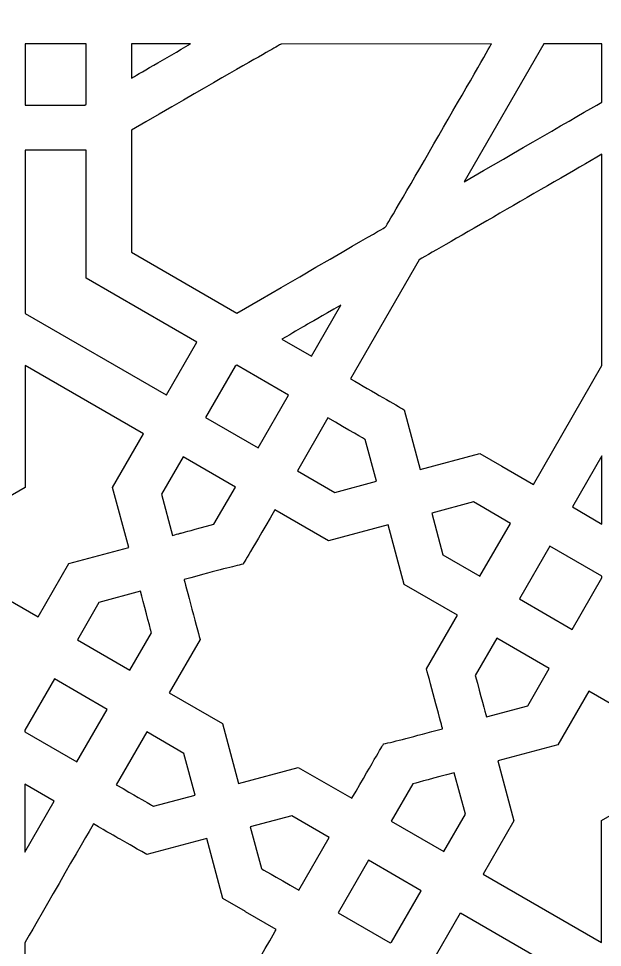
# Model space of a CAD drawing. Header units: millimetres. Extents: x -64 to 64, y -64 to 64.
# Drawn here: x -24.61 to -5.02, y -34.92 to -3.77 of the extents above; entities that cross this region are included whole.
import ezdxf

# ---------------------------------------------------------------- set-up
doc = ezdxf.new("R2010")
doc.units = ezdxf.units.MM
doc.header["$MEASUREMENT"] = 0
doc.layers.add('layer 1', color=7, linetype='Continuous')

msp = doc.modelspace()

# ---------------------------------------------------------------- linework, layer by layer
at = {"layer": 'layer 1', "color": 250}
for points, knots in [([(-63.5, 63.5), (-63.5, 63.5), (-63.5, -63.5), (-63.5, -63.5), (-63.5, -63.5), (-63.5, -63.5), (63.5, -63.5), (63.5, -63.5), (63.5, -63.5), (63.5, -63.5), (63.5, 63.5), (63.5, 63.5), (63.5, 63.5), (63.5, 63.5), (-63.5, 63.5), (-63.5, 63.5)], [0, 0, 0, 0, 0.2, 0.2, 0.2, 0.2, 0.4, 0.4, 0.4, 0.4, 0.6, 0.6, 0.6, 0.6, 1, 1, 1, 1]), ([(-3.5235, 3.9758), (-3.5232, 4.0241), (-3.519, 6.5176), (-3.519, 6.5659), (-3.519, 6.5659), (-1.7276, 5.533), (-2.0757, 5.7326), (-1.2711, 5.2783), (-1.2711, 5.2783), (-0.8643, 5.9789), (-1.0089, 5.7288), (0.0215, 7.5117), (0.0215, 7.5117), (1.0301, 5.7662), (0.804, 6.157), (1.3137, 5.2783), (1.3137, 5.2783), (2.1368, 5.7429), (1.7117, 5.4991), (3.5624, 6.5663), (3.5624, 6.5663), (3.5634, 4.4147), (3.5613, 5.171), (3.5662, 3.9758), (3.5662, 3.9758), (4.5886, 3.9733), (4.1981, 3.9737), (6.1517, 3.9723), (6.1517, 3.9723), (5.1354, 2.2116), (5.3125, 2.5185), (4.863, 1.7339), (4.863, 1.7339), (5.6776, 1.2566), (5.2687, 1.4937), (7.1035, 0.4336), (7.1035, 0.4336), (5.2691, -0.6262), (5.6776, -0.3895), (4.863, -0.8668), (4.863, -0.8668), (5.3111, -1.6492), (5.1297, -1.3349), (6.1517, -3.1051), (6.1517, -3.1051), (4.2023, -3.1066), (4.5896, -3.1059), (3.5662, -3.1087), (3.5662, -3.1087), (3.5616, -5.3234), (3.5624, -4.814), (3.5624, -5.6991), (3.5624, -5.6991), (1.7113, -4.6316), (2.1361, -4.8754), (1.3137, -4.4111), (1.3137, -4.4111), (0.804, -5.2899), (1.0301, -4.899), (0.0215, -6.6446), (0.0215, -6.6446), (-1.0089, -4.8613), (-0.8643, -5.1118), (-1.2711, -4.4111), (-1.2711, -4.4111), (-2.0757, -4.8652), (-1.7279, -4.6658), (-3.519, -5.6988), (-3.519, -5.6988), (-3.519, -5.6504), (-3.5232, -3.157), (-3.5235, -3.1087), (-3.5235, -3.1087), (-4.5459, -3.1059), (-4.155, -3.1066), (-6.1087, -3.1051), (-6.1087, -3.1051), (-5.0927, -1.3444), (-5.2694, -1.6514), (-4.8204, -0.8668), (-4.8204, -0.8668), (-5.5943, -0.4131), (-5.2638, -0.6043), (-7.0591, 0.4336), (-7.0591, 0.4336), (-5.3015, 1.4499), (-5.6007, 1.2767), (-4.8204, 1.7339), (-4.8204, 1.7339), (-4.8204, 1.7339), (-5.1929, 2.3848), (-5.1929, 2.3848), (-5.1929, 2.3848), (-5.2507, 2.4853), (-5.703, 3.2695), (-6.1087, 3.9723), (-6.1087, 3.9723), (-4.1596, 3.9737), (-4.5466, 3.9733), (-3.5235, 3.9758)], [0, 0, 0, 0, 0.0384615, 0.0384615, 0.0384615, 0.0384615, 0.0769231, 0.0769231, 0.0769231, 0.0769231, 0.1153846, 0.1153846, 0.1153846, 0.1153846, 0.1538462, 0.1538462, 0.1538462, 0.1538462, 0.1923077, 0.1923077, 0.1923077, 0.1923077, 0.2307692, 0.2307692, 0.2307692, 0.2307692, 0.2692308, 0.2692308, 0.2692308, 0.2692308, 0.3076923, 0.3076923, 0.3076923, 0.3076923, 0.3461538, 0.3461538, 0.3461538, 0.3461538, 0.3846154, 0.3846154, 0.3846154, 0.3846154, 0.4230769, 0.4230769, 0.4230769, 0.4230769, 0.4615385, 0.4615385, 0.4615385, 0.4615385, 0.5, 0.5, 0.5, 0.5, 0.5384615, 0.5384615, 0.5384615, 0.5384615, 0.5769231, 0.5769231, 0.5769231, 0.5769231, 0.6153846, 0.6153846, 0.6153846, 0.6153846, 0.6538462, 0.6538462, 0.6538462, 0.6538462, 0.6923077, 0.6923077, 0.6923077, 0.6923077, 0.7307692, 0.7307692, 0.7307692, 0.7307692, 0.7692308, 0.7692308, 0.7692308, 0.7692308, 0.8076923, 0.8076923, 0.8076923, 0.8076923, 0.8461538, 0.8461538, 0.8461538, 0.8461538, 0.8846154, 0.8846154, 0.8846154, 0.8846154, 0.9230769, 0.9230769, 0.9230769, 0.9230769, 1, 1, 1, 1]), ([(-30.8847, 3.9765), (-30.6973, 4.2104), (-30.1956, 4.6842), (-29.4591, 5.4356), (-29.4591, 5.4356), (-28.0776, 4.0552), (-28.3323, 4.3293), (-28.0494, 3.9765), (-28.0494, 3.9765), (-26.9244, 3.9765), (-27.0245, 3.9765), (-25.9009, 3.9765), (-25.9009, 3.9765), (-25.9009, 3.9765), (-25.9009, 1.9011), (-25.9009, 1.9011), (-25.9009, 1.9011), (-25.9009, 1.9011), (-24.4334, 0.4336), (-24.4334, 0.4336), (-24.4334, 0.4336), (-24.4334, 0.4336), (-25.9009, -1.034), (-25.9009, -1.034), (-25.9009, -1.034), (-25.9009, -1.034), (-25.9009, -3.109), (-25.9009, -3.109), (-25.9009, -3.109), (-27.0242, -3.109), (-26.9247, -3.109), (-28.0494, -3.109), (-28.0494, -3.109), (-28.3317, -3.4618), (-28.0733, -3.1835), (-29.4565, -4.5656), (-29.4565, -4.5656), (-30.8355, -3.1881), (-30.5811, -3.4622), (-30.8635, -3.109), (-30.8635, -3.109), (-31.1001, -3.109), (-32.7707, -3.109), (-33.0075, -3.109), (-33.0075, -3.109), (-33.0075, -3.109), (-33.0075, -1.034), (-33.0075, -1.034), (-33.0075, -1.034), (-33.0075, -1.034), (-34.4749, 0.4336), (-34.4749, 0.4336), (-34.4749, 0.4336), (-34.4749, 0.4336), (-33.0075, 1.9011), (-33.0075, 1.9011), (-33.0075, 1.9011), (-33.0075, 1.9011), (-33.0075, 3.9765), (-33.0075, 3.9765), (-33.0075, 3.9765), (-32.2211, 3.9765), (-31.7138, 3.9765), (-30.8847, 3.9765)], [0, 0, 0, 0, 0.0588235, 0.0588235, 0.0588235, 0.0588235, 0.1176471, 0.1176471, 0.1176471, 0.1176471, 0.1764706, 0.1764706, 0.1764706, 0.1764706, 0.2352941, 0.2352941, 0.2352941, 0.2352941, 0.2941176, 0.2941176, 0.2941176, 0.2941176, 0.3529412, 0.3529412, 0.3529412, 0.3529412, 0.4117647, 0.4117647, 0.4117647, 0.4117647, 0.4705882, 0.4705882, 0.4705882, 0.4705882, 0.5294118, 0.5294118, 0.5294118, 0.5294118, 0.5882353, 0.5882353, 0.5882353, 0.5882353, 0.6470588, 0.6470588, 0.6470588, 0.6470588, 0.7058824, 0.7058824, 0.7058824, 0.7058824, 0.7647059, 0.7647059, 0.7647059, 0.7647059, 0.8235294, 0.8235294, 0.8235294, 0.8235294, 0.8823529, 0.8823529, 0.8823529, 0.8823529, 1, 1, 1, 1]), ([(-22.3404, -4.6235), (-22.3404, -5.4846), (-22.3404, -5.7711), (-22.3404, -6.641), (-22.3404, -6.641), (-22.3404, -6.641), (-22.3919, -6.6707), (-22.3919, -6.6707), (-22.3919, -6.6707), (-22.3919, -6.6707), (-24.3868, -6.6707), (-24.3868, -6.6707), (-24.3868, -6.6707), (-24.3868, -6.6707), (-24.3868, -4.6235), (-24.3868, -4.6235), (-24.3868, -4.6235), (-24.3868, -4.6235), (-22.3404, -4.6235), (-22.3404, -4.6235)], [0, 0, 0, 0, 0.1666667, 0.1666667, 0.1666667, 0.1666667, 0.3333333, 0.3333333, 0.3333333, 0.3333333, 0.5, 0.5, 0.5, 0.5, 0.6666667, 0.6666667, 0.6666667, 0.6666667, 1, 1, 1, 1]), ([(-20.8262, -7.5156), (-15.4894, -4.4348), (-15.7896, -4.6246), (-15.7896, -4.6246), (-15.7896, -4.6246), (-15.7896, -4.6246), (-8.7376, -4.6235), (-8.7376, -4.6235), (-8.7376, -4.6235), (-8.8392, -4.7995), (-12.1768, -10.5985), (-12.3003, -10.7601), (-12.3003, -10.7601), (-12.3003, -10.7601), (-12.8348, -11.0793), (-17.2868, -13.6465), (-17.2868, -13.6465), (-17.2868, -13.6465), (-20.8262, -11.6025), (-20.8262, -11.6025), (-20.8262, -11.6025), (-20.8262, -10.039), (-20.8262, -8.9348), (-20.8262, -7.5156)], [0, 0, 0, 0, 0.1428571, 0.1428571, 0.1428571, 0.1428571, 0.2857143, 0.2857143, 0.2857143, 0.2857143, 0.4285714, 0.4285714, 0.4285714, 0.4285714, 0.5714286, 0.5714286, 0.5714286, 0.5714286, 0.7142857, 0.7142857, 0.7142857, 0.7142857, 1, 1, 1, 1]), ([(-18.8464, -4.6235), (-19.655, -5.0902), (-20.658, -5.6695), (-20.8262, -5.7665), (-20.8262, -5.7665), (-20.8262, -5.7665), (-20.8262, -4.6235), (-20.8262, -4.6235), (-20.8262, -4.6235), (-20.8262, -4.6235), (-18.8464, -4.6235), (-18.8464, -4.6235)], [0, 0, 0, 0, 0.25, 0.25, 0.25, 0.25, 0.5, 0.5, 0.5, 0.5, 1, 1, 1, 1]), ([(-5.0341, -4.6207), (-5.0341, -4.826), (-5.0331, -6.3701), (-5.032, -6.573), (-5.032, -6.573), (-5.8709, -7.0573), (-7.9657, -8.2663), (-9.6552, -9.2414), (-9.6552, -9.2414), (-9.6552, -9.2414), (-6.9871, -4.6196), (-6.9871, -4.6196), (-6.9871, -4.6196), (-6.4805, -4.6196), (-5.6459, -4.62), (-5.0341, -4.6207)], [0, 0, 0, 0, 0.2, 0.2, 0.2, 0.2, 0.4, 0.4, 0.4, 0.4, 0.6, 0.6, 0.6, 0.6, 1, 1, 1, 1]), ([(-22.3421, -8.1851), (-22.3421, -8.1851), (-22.3421, -12.4781), (-22.3421, -12.4781), (-22.3421, -12.4781), (-22.3421, -12.4781), (-18.6245, -14.6244), (-18.6245, -14.6244), (-18.6245, -14.6244), (-18.6245, -14.6244), (-19.6451, -16.3925), (-19.6451, -16.3925), (-19.6451, -16.3925), (-19.6451, -16.3925), (-19.6596, -16.3844), (-19.6596, -16.3844), (-19.6596, -16.3844), (-19.6596, -16.3844), (-19.6607, -16.3869), (-19.6607, -16.3869), (-19.6607, -16.3869), (-19.6607, -16.3869), (-24.3868, -13.6581), (-24.3868, -13.6581), (-24.3868, -13.6581), (-24.3868, -13.6581), (-24.3868, -8.1851), (-24.3868, -8.1851), (-24.3868, -8.1851), (-24.3868, -8.1851), (-22.3421, -8.1851), (-22.3421, -8.1851)], [0, 0, 0, 0, 0.1111111, 0.1111111, 0.1111111, 0.1111111, 0.2222222, 0.2222222, 0.2222222, 0.2222222, 0.3333333, 0.3333333, 0.3333333, 0.3333333, 0.4444444, 0.4444444, 0.4444444, 0.4444444, 0.5555556, 0.5555556, 0.5555556, 0.5555556, 0.6666667, 0.6666667, 0.6666667, 0.6666667, 0.7777778, 0.7777778, 0.7777778, 0.7777778, 1, 1, 1, 1]), ([(-7.3335, -19.3911), (-7.3335, -19.3911), (-8.3898, -18.7815), (-8.3898, -18.7815), (-8.3898, -18.7815), (-8.3898, -18.7815), (-8.3905, -18.7829), (-8.3905, -18.7829), (-8.3905, -18.7829), (-8.3905, -18.7829), (-9.1317, -18.355), (-9.1317, -18.355), (-9.1317, -18.355), (-9.1317, -18.355), (-11.1358, -18.8916), (-11.1358, -18.8916), (-11.1358, -18.8916), (-11.1358, -18.8916), (-11.6731, -16.8875), (-11.6731, -16.8875), (-11.6731, -16.8875), (-11.9112, -16.7499), (-12.7233, -16.2793), (-13.4698, -15.8485), (-13.4698, -15.8485), (-13.4698, -15.8485), (-11.1679, -11.8618), (-11.1679, -11.8618), (-11.1679, -11.8618), (-10.2933, -11.358), (-6.8502, -9.3712), (-5.0341, -8.3224), (-5.0341, -8.3224), (-5.0341, -10.4496), (-5.0334, -14.3718), (-5.0313, -15.404), (-5.0313, -15.404), (-5.0313, -15.404), (-7.3335, -19.3911), (-7.3335, -19.3911)], [0, 0, 0, 0, 0.0909091, 0.0909091, 0.0909091, 0.0909091, 0.1818182, 0.1818182, 0.1818182, 0.1818182, 0.2727273, 0.2727273, 0.2727273, 0.2727273, 0.3636364, 0.3636364, 0.3636364, 0.3636364, 0.4545455, 0.4545455, 0.4545455, 0.4545455, 0.5454545, 0.5454545, 0.5454545, 0.5454545, 0.6363636, 0.6363636, 0.6363636, 0.6363636, 0.7272727, 0.7272727, 0.7272727, 0.7272727, 0.8181818, 0.8181818, 0.8181818, 0.8181818, 1, 1, 1, 1]), ([(-14.781, -15.0915), (-14.781, -15.0915), (-15.7706, -14.52), (-15.7706, -14.52), (-15.7706, -14.52), (-14.9701, -14.0578), (-15.1705, -14.1736), (-13.7918, -13.3777), (-13.7918, -13.3777), (-13.7918, -13.3777), (-14.781, -15.0915), (-14.781, -15.0915)], [0, 0, 0, 0, 0.25, 0.25, 0.25, 0.25, 0.5, 0.5, 0.5, 0.5, 1, 1, 1, 1]), ([(-27.9322, -21.5403), (-27.9322, -21.5403), (-24.3946, -19.4984), (-24.3946, -19.4984), (-24.3946, -19.4984), (-24.3946, -19.4984), (-24.3914, -15.404), (-24.3914, -15.404), (-24.3914, -15.404), (-24.3914, -15.404), (-20.4181, -17.6982), (-20.4181, -17.6982), (-20.4181, -17.6982), (-20.4181, -17.6982), (-21.4538, -19.4913), (-21.4538, -19.4913), (-21.4538, -19.4913), (-21.4538, -19.4913), (-20.9155, -21.5015), (-20.9155, -21.5015), (-20.9155, -21.5015), (-20.9155, -21.5015), (-22.9203, -22.0394), (-22.9203, -22.0394), (-22.9203, -22.0394), (-22.9203, -22.0394), (-23.9571, -23.8354), (-23.9571, -23.8354), (-23.9571, -23.8354), (-23.9571, -23.8354), (-27.9322, -21.5403), (-27.9322, -21.5403)], [0, 0, 0, 0, 0.1111111, 0.1111111, 0.1111111, 0.1111111, 0.2222222, 0.2222222, 0.2222222, 0.2222222, 0.3333333, 0.3333333, 0.3333333, 0.3333333, 0.4444444, 0.4444444, 0.4444444, 0.4444444, 0.5555556, 0.5555556, 0.5555556, 0.5555556, 0.6666667, 0.6666667, 0.6666667, 0.6666667, 0.7777778, 0.7777778, 0.7777778, 0.7777778, 1, 1, 1, 1]), ([(-17.338, -15.4249), (-17.338, -15.4249), (-17.2882, -15.3959), (-17.2882, -15.3959), (-17.2882, -15.3959), (-17.2882, -15.3959), (-15.554, -16.3968), (-15.554, -16.3968), (-15.554, -16.3968), (-15.554, -16.3968), (-16.5753, -18.1649), (-16.5753, -18.1649), (-16.5753, -18.1649), (-16.5753, -18.1649), (-18.3339, -17.1496), (-18.3339, -17.1496), (-18.3339, -17.1496), (-18.3339, -17.1496), (-17.338, -15.4249), (-17.338, -15.4249)], [0, 0, 0, 0, 0.1666667, 0.1666667, 0.1666667, 0.1666667, 0.3333333, 0.3333333, 0.3333333, 0.3333333, 0.5, 0.5, 0.5, 0.5, 0.6666667, 0.6666667, 0.6666667, 0.6666667, 1, 1, 1, 1]), ([(-12.9738, -17.8851), (-12.9738, -17.8851), (-12.5991, -19.2825), (-12.5991, -19.2825), (-12.5991, -19.2825), (-12.5991, -19.2825), (-13.9965, -19.6571), (-13.9965, -19.6571), (-13.9965, -19.6571), (-13.9965, -19.6571), (-15.2506, -18.9332), (-15.2506, -18.9332), (-15.2506, -18.9332), (-15.2506, -18.9332), (-14.2282, -17.1619), (-14.2282, -17.1619), (-14.2282, -17.1619), (-13.529, -17.5655), (-12.9738, -17.8851), (-12.9738, -17.8851)], [0, 0, 0, 0, 0.1666667, 0.1666667, 0.1666667, 0.1666667, 0.3333333, 0.3333333, 0.3333333, 0.3333333, 0.5, 0.5, 0.5, 0.5, 0.6666667, 0.6666667, 0.6666667, 0.6666667, 1, 1, 1, 1]), ([(-17.3348, -19.4783), (-17.3348, -19.4783), (-18.0569, -20.7285), (-18.0569, -20.7285), (-18.0569, -20.7285), (-19.5132, -21.1194), (-18.9773, -20.9751), (-19.4451, -21.1014), (-19.4451, -21.1014), (-19.4451, -21.1014), (-19.8162, -19.7164), (-19.8162, -19.7164), (-19.8162, -19.7164), (-19.8162, -19.7164), (-19.0923, -18.4633), (-19.0923, -18.4633), (-19.0923, -18.4633), (-19.0923, -18.4633), (-17.3348, -19.4783), (-17.3348, -19.4783)], [0, 0, 0, 0, 0.1666667, 0.1666667, 0.1666667, 0.1666667, 0.3333333, 0.3333333, 0.3333333, 0.3333333, 0.5, 0.5, 0.5, 0.5, 0.6666667, 0.6666667, 0.6666667, 0.6666667, 1, 1, 1, 1]), ([(-6.0223, -20.1482), (-6.0223, -20.1482), (-5.0327, -18.4348), (-5.0327, -18.4348), (-5.0327, -18.4348), (-5.0327, -19.0454), (-5.0327, -19.8007), (-5.0324, -20.7197), (-5.0324, -20.7197), (-5.0324, -20.7197), (-6.0223, -20.1482), (-6.0223, -20.1482)], [0, 0, 0, 0, 0.25, 0.25, 0.25, 0.25, 0.5, 0.5, 0.5, 0.5, 1, 1, 1, 1]), ([(-10.3688, -21.7512), (-10.3688, -21.7512), (-10.7431, -20.3539), (-10.7431, -20.3539), (-10.7431, -20.3539), (-10.7431, -20.3539), (-9.3454, -19.9796), (-9.3454, -19.9796), (-9.3454, -19.9796), (-9.3454, -19.9796), (-9.1334, -20.102), (-9.1334, -20.102), (-9.1334, -20.102), (-9.1334, -20.102), (-9.1341, -20.1034), (-9.1341, -20.1034), (-9.1341, -20.1034), (-9.1341, -20.1034), (-8.1065, -20.6964), (-8.1065, -20.6964), (-8.1065, -20.6964), (-8.1065, -20.6964), (-9.1288, -22.4674), (-9.1288, -22.4674), (-9.1288, -22.4674), (-9.1288, -22.4674), (-10.3688, -21.7512), (-10.3688, -21.7512)], [0, 0, 0, 0, 0.125, 0.125, 0.125, 0.125, 0.25, 0.25, 0.25, 0.25, 0.375, 0.375, 0.375, 0.375, 0.5, 0.5, 0.5, 0.5, 0.625, 0.625, 0.625, 0.625, 0.75, 0.75, 0.75, 0.75, 1, 1, 1, 1]), ([(-19.5541, -26.3775), (-19.5541, -26.3775), (-18.5208, -24.5872), (-18.5208, -24.5872), (-18.5208, -24.5872), (-18.5293, -24.5551), (-19.0542, -22.5996), (-19.0588, -22.5795), (-19.0588, -22.5795), (-17.8153, -22.2448), (-17.4156, -22.1396), (-17.079, -22.0659), (-17.079, -22.0659), (-17.079, -22.0659), (-16.9227, -21.8151), (-16.008, -20.2445), (-16.008, -20.2445), (-16.008, -20.2445), (-14.2102, -21.282), (-14.2102, -21.282), (-14.2102, -21.282), (-14.2102, -21.282), (-12.2061, -20.7451), (-12.2061, -20.7451), (-12.2061, -20.7451), (-12.2061, -20.7451), (-11.6692, -22.7489), (-11.6692, -22.7489), (-11.6692, -22.7489), (-11.6692, -22.7489), (-9.8855, -23.779), (-9.8855, -23.779), (-9.8855, -23.779), (-9.8855, -23.779), (-10.9209, -25.5732), (-10.9209, -25.5732), (-10.9209, -25.5732), (-10.7964, -26.0329), (-10.3847, -27.5742), (-10.3826, -27.583), (-10.3826, -27.583), (-11.3718, -27.8493), (-12.0026, -28.0158), (-12.3627, -28.0945), (-12.3627, -28.0945), (-12.3627, -28.0945), (-12.6524, -28.5786), (-13.4246, -29.9163), (-13.4246, -29.9163), (-13.4246, -29.9163), (-15.2224, -28.8785), (-15.2224, -28.8785), (-15.2224, -28.8785), (-15.2224, -28.8785), (-17.2268, -29.4153), (-17.2268, -29.4153), (-17.2268, -29.4153), (-17.2268, -29.4153), (-17.7638, -27.4115), (-17.7638, -27.4115), (-17.7638, -27.4115), (-17.7638, -27.4115), (-19.5541, -26.3775), (-19.5541, -26.3775)], [0, 0, 0, 0, 0.0588235, 0.0588235, 0.0588235, 0.0588235, 0.1176471, 0.1176471, 0.1176471, 0.1176471, 0.1764706, 0.1764706, 0.1764706, 0.1764706, 0.2352941, 0.2352941, 0.2352941, 0.2352941, 0.2941176, 0.2941176, 0.2941176, 0.2941176, 0.3529412, 0.3529412, 0.3529412, 0.3529412, 0.4117647, 0.4117647, 0.4117647, 0.4117647, 0.4705882, 0.4705882, 0.4705882, 0.4705882, 0.5294118, 0.5294118, 0.5294118, 0.5294118, 0.5882353, 0.5882353, 0.5882353, 0.5882353, 0.6470588, 0.6470588, 0.6470588, 0.6470588, 0.7058824, 0.7058824, 0.7058824, 0.7058824, 0.7647059, 0.7647059, 0.7647059, 0.7647059, 0.8235294, 0.8235294, 0.8235294, 0.8235294, 0.8823529, 0.8823529, 0.8823529, 0.8823529, 1, 1, 1, 1]), ([(-7.8017, -23.2304), (-7.8017, -23.2304), (-6.7807, -21.4619), (-6.7807, -21.4619), (-6.7807, -21.4619), (-6.7807, -21.4619), (-5.032, -22.4716), (-5.032, -22.4716), (-5.032, -22.4716), (-5.032, -22.4716), (-5.0324, -22.5287), (-5.0324, -22.5287), (-5.0324, -22.5287), (-5.0324, -22.5287), (-6.0286, -24.2542), (-6.0286, -24.2542), (-6.0286, -24.2542), (-6.0286, -24.2542), (-7.8017, -23.2304), (-7.8017, -23.2304)], [0, 0, 0, 0, 0.1666667, 0.1666667, 0.1666667, 0.1666667, 0.3333333, 0.3333333, 0.3333333, 0.3333333, 0.5, 0.5, 0.5, 0.5, 0.6666667, 0.6666667, 0.6666667, 0.6666667, 1, 1, 1, 1]), ([(-22.6381, -24.5974), (-22.6381, -24.5974), (-21.9184, -23.3504), (-21.9184, -23.3504), (-21.9184, -23.3504), (-21.9184, -23.3504), (-20.5218, -22.9761), (-20.5218, -22.9761), (-20.5218, -22.9761), (-20.4188, -23.3606), (-20.2131, -24.1296), (-20.1503, -24.3628), (-20.1503, -24.3628), (-20.1503, -24.3628), (-20.8739, -25.6155), (-20.8739, -25.6155), (-20.8739, -25.6155), (-20.8739, -25.6155), (-22.6381, -24.5974), (-22.6381, -24.5974)], [0, 0, 0, 0, 0.1666667, 0.1666667, 0.1666667, 0.1666667, 0.3333333, 0.3333333, 0.3333333, 0.3333333, 0.5, 0.5, 0.5, 0.5, 0.6666667, 0.6666667, 0.6666667, 0.6666667, 1, 1, 1, 1]), ([(-8.5587, -24.5452), (-8.5587, -24.5452), (-6.8012, -25.5595), (-6.8012, -25.5595), (-6.8012, -25.5595), (-6.8012, -25.5595), (-7.5233, -26.8101), (-7.5233, -26.8101), (-7.5233, -26.8101), (-7.5233, -26.8101), (-8.9119, -27.1822), (-8.9119, -27.1822), (-8.9119, -27.1822), (-8.9598, -27.003), (-9.0876, -26.525), (-9.2823, -25.7979), (-9.2823, -25.7979), (-9.2823, -25.7979), (-8.5587, -24.5452), (-8.5587, -24.5452)], [0, 0, 0, 0, 0.1666667, 0.1666667, 0.1666667, 0.1666667, 0.3333333, 0.3333333, 0.3333333, 0.3333333, 0.5, 0.5, 0.5, 0.5, 0.6666667, 0.6666667, 0.6666667, 0.6666667, 1, 1, 1, 1]), ([(-24.4006, -27.6892), (-24.4006, -27.6892), (-24.4006, -27.632), (-24.4006, -27.632), (-24.4006, -27.632), (-24.4006, -27.632), (-23.4065, -25.9101), (-23.4065, -25.9101), (-23.4065, -25.9101), (-23.4065, -25.9101), (-21.6334, -26.9342), (-21.6334, -26.9342), (-21.6334, -26.9342), (-21.6334, -26.9342), (-22.6522, -28.6985), (-22.6522, -28.6985), (-22.6522, -28.6985), (-22.6522, -28.6985), (-24.4006, -27.6892), (-24.4006, -27.6892)], [0, 0, 0, 0, 0.1666667, 0.1666667, 0.1666667, 0.1666667, 0.3333333, 0.3333333, 0.3333333, 0.3333333, 0.5, 0.5, 0.5, 0.5, 0.6666667, 0.6666667, 0.6666667, 0.6666667, 1, 1, 1, 1]), ([(-5.0437, -34.755), (-5.0437, -34.755), (-9.0216, -32.4587), (-9.0216, -32.4587), (-9.0216, -32.4587), (-9.0216, -32.4587), (-7.9879, -30.6691), (-7.9879, -30.6691), (-7.9879, -30.6691), (-7.9879, -30.6691), (-8.5256, -28.6614), (-8.5256, -28.6614), (-8.5256, -28.6614), (-8.5256, -28.6614), (-6.5126, -28.121), (-6.5126, -28.121), (-6.5126, -28.121), (-6.5126, -28.121), (-5.4758, -26.325), (-5.4758, -26.325), (-5.4758, -26.325), (-5.4758, -26.325), (-1.5046, -28.6177), (-1.5046, -28.6177), (-1.5046, -28.6177), (-1.5046, -28.6177), (-5.0482, -30.6623), (-5.0482, -30.6623), (-5.0482, -30.6623), (-5.0482, -30.6623), (-5.0437, -34.755), (-5.0437, -34.755)], [0, 0, 0, 0, 0.1111111, 0.1111111, 0.1111111, 0.1111111, 0.2222222, 0.2222222, 0.2222222, 0.2222222, 0.3333333, 0.3333333, 0.3333333, 0.3333333, 0.4444444, 0.4444444, 0.4444444, 0.4444444, 0.5555556, 0.5555556, 0.5555556, 0.5555556, 0.6666667, 0.6666667, 0.6666667, 0.6666667, 0.7777778, 0.7777778, 0.7777778, 0.7777778, 1, 1, 1, 1]), ([(-21.3332, -29.4601), (-21.3332, -29.4601), (-20.3108, -27.6892), (-20.3108, -27.6892), (-20.3108, -27.6892), (-20.3108, -27.6892), (-19.0641, -28.4092), (-19.0641, -28.4092), (-19.0641, -28.4092), (-19.0641, -28.4092), (-18.6898, -29.8068), (-18.6898, -29.8068), (-18.6898, -29.8068), (-18.6898, -29.8068), (-20.0875, -30.1808), (-20.0875, -30.1808), (-20.0875, -30.1808), (-20.1193, -30.1625), (-20.0385, -30.2073), (-21.3332, -29.4601)], [0, 0, 0, 0, 0.1666667, 0.1666667, 0.1666667, 0.1666667, 0.3333333, 0.3333333, 0.3333333, 0.3333333, 0.5, 0.5, 0.5, 0.5, 0.6666667, 0.6666667, 0.6666667, 0.6666667, 1, 1, 1, 1]), ([(-12.1049, -30.6783), (-12.1049, -30.6783), (-11.3845, -29.4312), (-11.3845, -29.4312), (-11.3845, -29.4312), (-11.1361, -29.3652), (-10.7142, -29.252), (-9.9886, -29.0569), (-9.9886, -29.0569), (-9.9886, -29.0569), (-9.6167, -30.444), (-9.6167, -30.444), (-9.6167, -30.444), (-9.6167, -30.444), (-10.3403, -31.6971), (-10.3403, -31.6971), (-10.3403, -31.6971), (-10.3403, -31.6971), (-12.1049, -30.6783), (-12.1049, -30.6783)], [0, 0, 0, 0, 0.1666667, 0.1666667, 0.1666667, 0.1666667, 0.3333333, 0.3333333, 0.3333333, 0.3333333, 0.5, 0.5, 0.5, 0.5, 0.6666667, 0.6666667, 0.6666667, 0.6666667, 1, 1, 1, 1]), ([(-23.4128, -30.0162), (-23.4128, -30.0162), (-24.3999, -31.7256), (-24.3999, -31.7256), (-24.3999, -31.7256), (-24.3999, -31.1161), (-24.4002, -30.3625), (-24.4002, -29.4457), (-24.4002, -29.4457), (-24.4002, -29.4457), (-23.4128, -30.0162), (-23.4128, -30.0162)], [0, 0, 0, 0, 0.25, 0.25, 0.25, 0.25, 0.5, 0.5, 0.5, 0.5, 1, 1, 1, 1]), ([(-15.4365, -30.5033), (-15.4365, -30.5033), (-14.182, -31.2276), (-14.182, -31.2276), (-14.182, -31.2276), (-14.182, -31.2276), (-15.2047, -32.9985), (-15.2047, -32.9985), (-15.2047, -32.9985), (-16.0239, -32.5254), (-16.4581, -32.276), (-16.4592, -32.2753), (-16.4592, -32.2753), (-16.4592, -32.2753), (-16.8338, -30.878), (-16.8338, -30.878), (-16.8338, -30.878), (-16.8338, -30.878), (-15.4365, -30.5033), (-15.4365, -30.5033)], [0, 0, 0, 0, 0.1666667, 0.1666667, 0.1666667, 0.1666667, 0.3333333, 0.3333333, 0.3333333, 0.3333333, 0.5, 0.5, 0.5, 0.5, 0.6666667, 0.6666667, 0.6666667, 0.6666667, 1, 1, 1, 1]), ([(-22.1015, -30.7731), (-21.0813, -31.3619), (-21.3212, -31.217), (-20.3013, -31.8057), (-20.3013, -31.8057), (-20.3013, -31.8057), (-18.2972, -31.2688), (-18.2972, -31.2688), (-18.2972, -31.2688), (-18.2972, -31.2688), (-17.7595, -33.2729), (-17.7595, -33.2729), (-17.7595, -33.2729), (-17.7595, -33.2729), (-16.9961, -33.7138), (-16.9961, -33.7138), (-16.9961, -33.7138), (-16.9961, -33.7138), (-16.9989, -33.7188), (-16.9989, -33.7188), (-16.9989, -33.7188), (-16.9989, -33.7188), (-15.965, -34.3158), (-15.965, -34.3158), (-15.965, -34.3158), (-15.9865, -34.3528), (-18.2432, -38.2612), (-18.2644, -38.2983), (-18.2644, -38.2983), (-18.2644, -38.2983), (-24.3981, -41.837), (-24.3988, -41.8374), (-24.3988, -41.8374), (-24.3988, -39.7104), (-24.3995, -35.7889), (-24.4016, -34.7567), (-24.4016, -34.7567), (-24.2196, -34.4413), (-22.2892, -31.0978), (-22.1015, -30.7731)], [0, 0, 0, 0, 0.0909091, 0.0909091, 0.0909091, 0.0909091, 0.1818182, 0.1818182, 0.1818182, 0.1818182, 0.2727273, 0.2727273, 0.2727273, 0.2727273, 0.3636364, 0.3636364, 0.3636364, 0.3636364, 0.4545455, 0.4545455, 0.4545455, 0.4545455, 0.5454545, 0.5454545, 0.5454545, 0.5454545, 0.6363636, 0.6363636, 0.6363636, 0.6363636, 0.7272727, 0.7272727, 0.7272727, 0.7272727, 0.8181818, 0.8181818, 0.8181818, 0.8181818, 1, 1, 1, 1]), ([(-13.885, -33.7601), (-13.885, -33.7601), (-12.8665, -31.9956), (-12.8665, -31.9956), (-12.8665, -31.9956), (-12.8665, -31.9956), (-11.1009, -33.0148), (-11.1009, -33.0148), (-11.1009, -33.0148), (-11.1009, -33.0148), (-12.0946, -34.7355), (-12.0946, -34.7355), (-12.0946, -34.7355), (-12.0946, -34.7355), (-12.1447, -34.7649), (-12.1447, -34.7649), (-12.1447, -34.7649), (-12.1447, -34.7649), (-13.885, -33.7601), (-13.885, -33.7601)], [0, 0, 0, 0, 0.1666667, 0.1666667, 0.1666667, 0.1666667, 0.3333333, 0.3333333, 0.3333333, 0.3333333, 0.5, 0.5, 0.5, 0.5, 0.6666667, 0.6666667, 0.6666667, 0.6666667, 1, 1, 1, 1]), ([(-7.0908, -41.9756), (-7.0908, -41.9756), (-7.0908, -37.6823), (-7.0908, -37.6823), (-7.0908, -37.6823), (-7.0908, -37.6823), (-10.8081, -35.5363), (-10.8081, -35.5363), (-10.8081, -35.5363), (-10.8081, -35.5363), (-9.7899, -33.7717), (-9.7899, -33.7717), (-9.7899, -33.7717), (-9.7899, -33.7717), (-9.7822, -33.776), (-9.7822, -33.776), (-9.7822, -33.776), (-9.7822, -33.776), (-9.7786, -33.7701), (-9.7786, -33.7701), (-9.7786, -33.7701), (-9.7786, -33.7701), (-5.0461, -36.5023), (-5.0461, -36.5023), (-5.0461, -36.5023), (-5.0461, -36.5023), (-5.0461, -41.9756), (-5.0461, -41.9756), (-5.0461, -41.9756), (-5.0461, -41.9756), (-7.0908, -41.9756), (-7.0908, -41.9756)], [0, 0, 0, 0, 0.1111111, 0.1111111, 0.1111111, 0.1111111, 0.2222222, 0.2222222, 0.2222222, 0.2222222, 0.3333333, 0.3333333, 0.3333333, 0.3333333, 0.4444444, 0.4444444, 0.4444444, 0.4444444, 0.5555556, 0.5555556, 0.5555556, 0.5555556, 0.6666667, 0.6666667, 0.6666667, 0.6666667, 0.7777778, 0.7777778, 0.7777778, 0.7777778, 1, 1, 1, 1])]:
    msp.add_open_spline(points, degree=3, knots=knots, dxfattribs=at)

doc.saveas('drawing.dxf')
